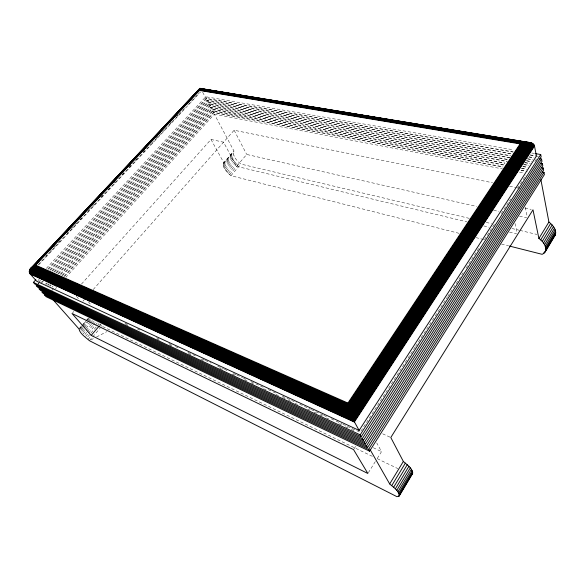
<?xml version="1.0" encoding="UTF-8"?>
<svg xmlns="http://www.w3.org/2000/svg" width="585" height="585" viewBox="0 0 585 585"><rect width="100%" height="100%" fill="white"/><g stroke="black" fill="none" stroke-linecap="round" stroke-linejoin="round"><path stroke-width="0.44" stroke-dasharray="2.92 2.19" d="M459.049 233.327L230.943 175.683C227.397 172.575 221.92 167.917 223.784 162.681L233.949 151.018L214.351 114.177L65.886 277.305M469.294 218.366L240.896 164.078C237.334 160.992 231.945 156.224 233.949 151.018M368.345 472.738L375.409 461.426M377.296 458.413L381.537 451.627L376.725 442.933M354.027 448.841L355.951 445.843M415.116 347.117L360.184 432.271L342.795 424.205M415.613 346.349L431.942 321.033M432.432 320.266L447.284 297.246M447.774 296.485L463.115 272.698M466.084 268.098L479.941 246.614M484.395 239.711L495.283 222.834M501.221 213.627L510.625 199.054M517.549 188.311L525.966 175.266M534.873 161.46L536.847 158.389M89.403 340.689L100.079 328.243M230.943 175.683L240.896 164.078M87.648 336.901L96.569 326.547M97.161 325.852L98.945 323.783L97.571 322.547L95.187 325.311M228.377 173.46L238.358 161.869M99.955 325.187L101.125 323.827M81.461 284.091L210.988 139.457L223.55 142.199L236.523 166.301L246.709 154.455L476.702 206.446M87.918 339.505L90.887 336.053M229.627 174.608L239.594 163.01M84.949 334.437L86.741 332.368M87.333 331.68L92.708 325.465M93.307 324.77L95.691 322.006M226.176 171.01L236.186 159.42M85.659 336.36L88.043 333.596M88.635 332.909L94.595 325.999M227.214 172.253L237.21 160.663M82.646 332.163L90.083 323.578M90.653 322.92L92.942 320.28M224.501 168.517L234.556 156.926M83.158 333.933L85.549 331.168M86.149 330.481L91.531 324.258M92.13 323.571L94.521 320.807M225.262 169.76L235.294 158.169M79.575 329.223L81.885 326.569M82.463 325.911L85.929 321.925M88.24 319.271L89.395 317.947M223.251 164.18L233.386 152.546M80.489 329.275L82.214 327.293M82.792 326.627L86.829 321.991M87.399 321.326L89.71 318.679M223.28 165.131L233.393 153.504M81.022 330.13L83.319 327.483M83.896 326.818L87.918 322.189M88.496 321.531L90.214 319.542M223.499 166.184L233.59 154.572M81.746 331.095L84.035 328.456M84.613 327.79L88.627 323.169M89.198 322.503L91.494 319.863M223.916 167.317L233.985 155.72M79.553 328.258L81.293 326.262M81.871 325.596L85.351 321.604M85.929 320.931L88.255 318.269M79.458 328.66L81.191 326.664M83.509 324.01L85.827 321.348M86.404 320.682L88.723 318.028M223.419 163.361L233.569 151.712M72.62 312.851L73.849 311.461M82.924 301.202L85.447 298.343M93.205 289.575L234.132 130.243L492.585 182.754M63.926 276.398L213.437 112.459L503.034 166.996M51.677 290.635L55.37 286.584M64.599 276.456L214.125 112.422L503.122 166.784M55.458 288.763L56.679 287.418M50.127 286.167L51.363 284.822M60.613 274.716L212.296 108.985L504.994 163.054M61.908 275.55L212.523 110.74L504.358 165.197M52.123 287.074L53.352 285.721M62.573 275.63L213.211 110.704L504.562 165.021M47.422 285.173L48.657 283.835M57.893 273.765L210.68 107.274L507.107 161.57M48.102 285.283L49.33 283.944M58.573 273.868L211.382 107.26L507.327 161.416M49.447 286.08L50.683 284.727M60.547 273.955L211.602 109.007L504.884 163.237M53.857 271.937L208.823 103.779L509.842 157.877M54.544 272.069L209.532 103.779L509.996 157.731M45.403 284.252L46.639 282.906M55.904 272.829L209.752 105.534L508.519 159.742M46.083 284.368L47.319 283.023M56.591 272.939L210.461 105.519L508.657 159.581M38.105 283.623L41.199 280.281M50.478 270.241L207.675 100.284L511.853 153.833M40.709 283.06L42.566 281.049M51.853 270.994L207.887 102.024L510.354 155.851M42.018 282.54L43.253 281.195M52.54 271.133L208.604 102.031L510.515 155.72M47.765 269.122L206.008 98.499L513.016 152.041M37.915 280.676L39.151 279.337M48.467 269.29L206.739 98.521L513.272 151.946M39.275 281.451L40.511 280.113M49.791 270.087L206.951 100.262L511.678 153.957M46.39 268.383L205.803 96.752L513.71 149.877M45.886 255.842L47.136 254.504M50.259 251.177L51.509 249.839M54.003 247.177L55.253 245.846M58.376 242.512L59.626 241.181M67.121 233.181L68.372 231.85M71.494 228.516L72.745 227.185M75.238 224.516L76.489 223.185M79.611 219.85L81.49 217.847M88.357 210.52L89.607 209.189M92.73 205.854L93.98 204.523M100.847 197.189L102.726 195.193M107.72 189.854L110.214 187.193M113.965 183.193L115.216 181.862M122.082 174.527L123.962 172.531M128.956 167.2L130.828 165.197M135.201 160.531L137.073 158.535M143.318 151.866L144.568 150.535M156.436 137.87L158.308 135.874M170.176 123.208L171.427 121.877M177.043 115.874L178.293 114.543M38.01 264.903L44.255 258.241M44.884 257.568L65.483 235.572M66.112 234.907L151.032 144.239M151.661 143.574L158.528 136.239M159.149 135.574L164.773 129.577M165.394 128.905L178.513 114.909M179.134 114.243L185.379 107.574M187.873 104.905L199.119 92.905M38.932 264.617L200.582 91.962M90.982 339.87L93.351 338.642M96.503 337.004L106.762 331.688M531.714 152.985L534.412 153.453M530.346 154.93L534.844 155.712M535.743 155.866L538.441 156.334M530.12 155.025L536.423 156.129M528.95 156.846L533.454 157.643M528.76 156.963L534.156 157.913M527.59 158.754L532.079 159.551M527.407 158.886L532.789 159.844M526.186 160.641L531.582 161.606M526.917 160.948L530.515 161.592M524.825 162.513L530.215 163.493M524.665 162.667L530.047 163.646M524.365 164.539L528.847 165.358M523.275 164.531L528.664 165.518M522.953 166.367L528.335 167.361M522.822 166.549L527.304 167.383M521.593 168.195L526.076 169.028M521.418 168.378L526.807 169.387M521.074 170.162L524.665 170.835M520.964 170.367L527.239 171.551M214.351 114.177L502.5 168.926M519.56 172.165L524.043 173.014M509.579 186.205L516.731 187.661M517.63 187.836L520.314 188.385M524.964 208.048L531.202 209.408M493.638 210.278L498.99 211.485M519.495 216.121L526.624 217.73M486.179 222.373L491.51 223.645M511.948 228.501L519.056 230.19M519.948 230.402L536.833 234.417M236.523 166.301L466.932 221.869M483.773 225.927L489.089 227.214M509.469 232.128L516.562 233.839M475.854 237.568L484.694 239.806M501.491 244.047L508.562 245.839M382.648 433.807L389.983 437.149M124.993 323.139L127.479 324.287M137.416 328.902L139.895 330.057M156.458 337.742L158.945 338.89M168.882 343.505L171.368 344.66M175.507 346.576L177.994 347.731M187.931 352.345L192.07 354.261M192.896 354.649L195.383 355.804M202.008 358.876L204.494 360.031M205.32 360.411L211.119 363.102M217.744 366.173L223.543 368.864M224.369 369.252L228.508 371.175M233.481 373.479L235.967 374.634M236.793 375.014L242.592 377.705M243.418 378.093L245.905 379.241M250.87 381.544L255.009 383.467M255.842 383.855L263.294 387.314M268.259 389.617L277.37 393.844M282.343 396.147L296.419 402.685M299.732 404.22L310.496 409.215M311.322 409.602L322.92 414.977M323.746 415.365L327.885 417.288M331.198 418.823L335.344 420.747M336.17 421.127L341.969 423.818M125.497 324.434L127.976 325.589M156.926 339.059L159.412 340.214M169.336 344.828L171.815 345.984M188.363 353.684L190.842 354.839M200.772 359.461L203.251 360.609M219.792 368.309L222.278 369.464M232.201 374.086L234.687 375.241M244.61 379.855L247.089 381.01M251.228 382.934L253.707 384.089M263.638 388.711L266.116 389.866M276.047 394.48L278.526 395.635M282.665 397.559L285.144 398.714M288.449 400.257L290.935 401.412M295.067 403.336L297.553 404.491M307.476 409.105L309.955 410.26M314.094 412.191L316.573 413.339M319.885 414.882L322.364 416.037M326.503 417.961L328.982 419.116M338.912 423.737L341.391 424.885M345.53 426.816L348.009 427.971M351.314 429.507L353.801 430.662M373.274 447.722L381.537 451.627M102.668 326.562L372.389 456.351M377.31 458.713L397.88 468.614M101.856 326.174L98.945 323.783M38.04 282.789L38.99 283.864M76.489 296.368L78.829 299.118M88.357 301.794L91.26 305.246M210.988 139.457L223.784 162.681M202.666 92.203L206.008 98.499M206.951 100.262L207.887 102.024M208.823 103.779L209.752 105.534M210.68 107.274L211.602 109.007M212.523 110.74L213.437 112.459M205.803 96.752L206.739 98.521M207.675 100.284L208.604 102.031M209.532 103.779L210.461 105.519M211.382 107.26L212.296 108.985M213.211 110.704L214.125 112.422M234.132 130.243L246.709 154.455M514.99 223.463L517.038 232.289M525.22 207.251L527.326 217.042"/><path stroke-width="0.88" d="M199.514 90.441L520.087 143.888C524.467 142.374 532.27 140.495 534.507 146.023L536.423 156.129L359.117 430.406L36.599 281.166L30.193 273.955C27.232 270.175 32.241 266.197 35.619 265.144L199.514 90.441L199.697 88.423L200.465 88.62M52.343 298.92L78.968 328.924C80.145 334.064 85.724 337.231 89.403 340.689L396.959 496.68L399.277 495.846L412.622 473.536C412.761 468.154 406.853 464.775 403.35 461.455L390.795 437.522L532.986 209.803L538.902 238.497C543.86 241.444 549.724 250.958 542.163 254.329L509.447 246.058M545.257 251.762L555.077 235.353C557.366 230.146 552.766 225.02 548.913 222.029L540.876 179.624M399.277 495.846C399.072 490.515 393.2 487.29 389.683 483.934L369.83 449.163M399.241 494.193L412.652 471.788M545.893 249.225L555.75 232.764M543.458 253.663L544.386 252.106M398.809 496.351L412.805 472.76M544.496 252.808L555.567 234.124M397.888 491.802L411.379 469.324M545.3 246.241L555.194 229.759M398.721 493.082L412.176 470.632M545.754 247.777L555.626 231.302M395.328 488.855L408.893 466.347M543.502 243.06L553.447 226.563M396.747 490.384L410.275 467.883M544.547 244.662L554.47 228.165M393.647 487.247L407.255 464.739M542.2 241.481L552.167 224.991M389.683 483.934L403.35 461.455M538.902 238.497L548.913 222.029M391.753 485.594L405.39 463.101M540.65 239.945L550.646 223.463M544.006 172.37L544.408 174.549L369.559 451.189L368.543 449.419L544.006 172.37L542.215 172.041M367.519 447.635L366.488 445.843L41.937 292.003L43.341 293.582L367.519 447.635L543.604 170.184L543.194 167.983L541.403 167.654M40.343 287.491L39.107 288.829L40.526 290.423L365.457 444.037L542.785 165.767L542.375 163.544L540.577 163.222M366.488 445.843L543.194 167.983M37.484 284.295L36.248 285.634L37.681 287.235L363.373 440.395L541.966 161.314L541.549 159.069L539.75 158.747M365.457 444.037L364.418 442.223L542.375 163.544M35.846 279.732L33.367 282.401L34.807 284.025L361.252 436.71L541.14 156.809L540.716 154.535L535.319 153.606M363.373 440.395L362.312 438.56L541.549 159.069M361.252 436.71L360.192 434.852L540.716 154.535M533.535 144.181L353.238 419.759L359.117 430.406M533.886 144.59L353.537 420.44L29.462 272.749M534.163 145.036L353.83 421.046L29.645 273.166M534.368 145.519L354.101 421.588L29.893 273.568M534.507 146.023L354.356 422.056L30.193 273.955M532.635 143.471L352.609 418.224L353.238 419.759L29.33 272.317M527.692 142.36L350.239 411.445L352.609 418.224L29.25 271.418M528.54 142.382L350.576 412.505L30.435 268.617M529.345 142.447L350.92 413.544L30.091 269.078L199.894 88.32L530.829 142.725L351.6 415.533L29.579 270.014L199.47 89.132L523.999 142.762L348.982 407.153L350.239 411.445L30.829 268.171M530.112 142.565L351.256 414.553L29.806 269.546L31.685 267.55M32.906 266.497L348.982 407.153L347.921 403.043L520.087 143.888M554.295 236.42L555.077 235.353M91.216 335.359L367.877 473.492L353.552 449.587L72.035 313.509L91.216 335.359L99.377 325.86M412.622 473.536L411.313 474.435M369.559 451.189L46.142 296.712L44.745 295.147L45.974 293.802M200.019 88.335L32.321 266.884L349.282 408.22L524.957 142.594L199.507 88.891M199.697 88.423L531.487 142.93L351.943 416.476L29.411 270.489M201.364 88.766L239.214 94.997M241.013 95.289L242.819 95.589M244.618 95.882L264.449 99.143M266.248 99.443L306.803 106.112M308.602 106.412L310.408 106.704M312.207 107.004L314.013 107.304M315.812 107.596L317.618 107.896M319.417 108.188L321.216 108.488M323.022 108.781L370.78 116.642M372.586 116.934L374.385 117.234M376.192 117.534L377.99 117.826M379.797 118.126L388.806 119.603M390.612 119.903L392.411 120.203M394.217 120.495L396.016 120.795M397.822 121.088L399.621 121.387M401.427 121.68L434.765 127.164M436.571 127.464L438.37 127.764M440.176 128.056L441.975 128.356M443.781 128.649L445.58 128.949M447.386 129.241L449.185 129.541M450.991 129.833L452.79 130.133M454.589 130.426L456.395 130.726M458.194 131.025L470.815 133.095M472.614 133.395L474.42 133.694M476.219 133.987L478.025 134.287M479.824 134.579L498.749 137.694M500.555 137.994L502.354 138.287M504.153 138.587L505.959 138.879M507.758 139.179L509.564 139.471M511.363 139.771L513.169 140.064M514.968 140.363L516.774 140.656M518.573 140.956L520.379 141.256M522.178 141.548L523.984 141.848M525.783 142.14L527.59 142.44M529.388 142.733L532.094 143.179L352.28 417.376L29.301 270.95M199.617 88.54L526.807 142.389L349.91 410.377L31.276 267.725M199.551 88.693L525.893 142.469L349.589 409.303L31.773 267.301M531.319 143.508L533.118 143.808L352.93 419.021L29.257 271.871M35.619 265.144L347.921 403.043M33.367 282.401L360.192 434.852M36.248 285.634L362.312 438.56M39.107 288.829L364.418 442.223M44.745 295.147L368.543 449.419M521.067 143.544L348.163 404.03L34.895 265.444L199.478 90.061L521.067 143.544M522.047 143.245L348.419 405.047L34.193 265.773L199.463 89.717L522.047 143.245M523.027 142.981L348.689 406.092L33.535 266.116L199.456 89.403L523.027 142.981"/></g></svg>
